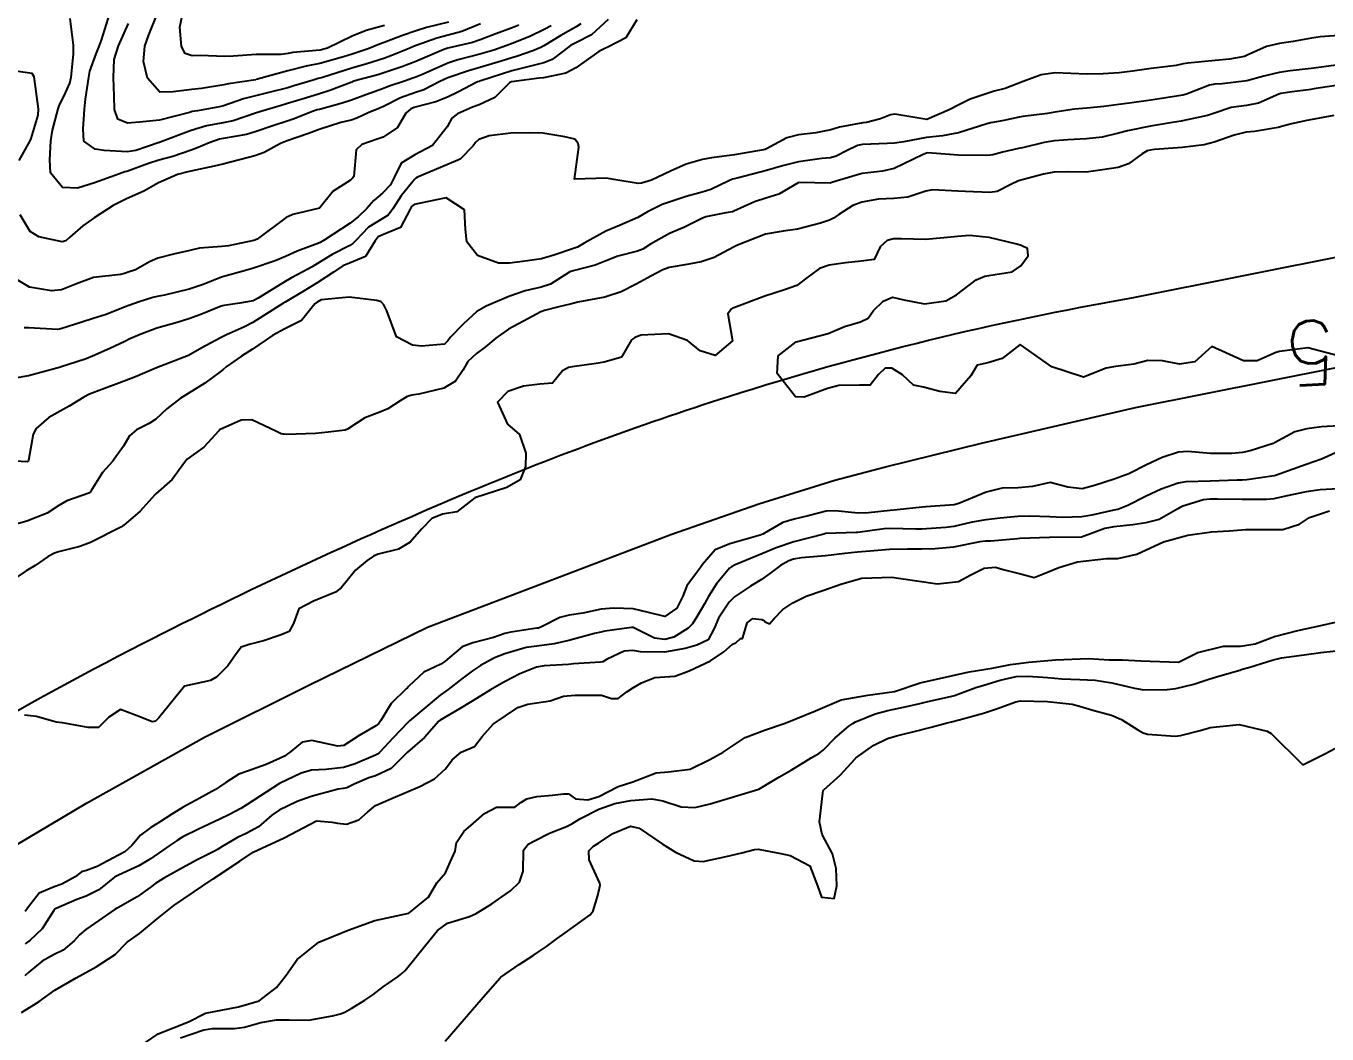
# Model space of a CAD drawing. Header units: metres. Extents: x 307586 to 320046, y 7427249 to 7434250.
# Drawn here: x 313630.8 to 313712.2, y 7432909 to 7432972.1 of the extents above; entities that cross this region are included whole.
import ezdxf
from ezdxf.enums import TextEntityAlignment as Align

# ---------------------------------------------------------------- set-up
doc = ezdxf.new("R2010")
doc.units = ezdxf.units.M
doc.header["$MEASUREMENT"] = 0
for name, color, linetype in [('Cotas', 45, 'Continuous'), ('Curvas de Nivel 1m', 11, 'Continuous'), ('Curvas de Nivel 5m', 15, 'Continuous'), ('Hidrografia', 140, 'Continuous'), ('Vias Primárias', 230, 'Continuous')]:
    doc.layers.add(name, color=color, linetype=linetype)
doc.styles.add('Style-STANDARD', font='STANDARD.shx')

msp = doc.modelspace()

# ---------------------------------------------------------------- linework, layer by layer
at = {"layer": 'Curvas de Nivel 1m', "flags": 128}
for points, elevation in [([(313667.263, 7432972.471), (313666.206, 7432971.518), (313665.241, 7432971.015), (313664.89, 7432970.842), (313664.439, 7432970.498), (313663.761, 7432969.972), (313663.225, 7432969.76), (313662.227, 7432969.516), (313661.22, 7432969.254), (313659.292, 7432968.637), (313659.213, 7432968.61), (313659.174, 7432968.599), (313659.081, 7432968.561), (313657.85, 7432967.927), (313657.198, 7432967.607), (313656.471, 7432967.314), (313655.189, 7432966.983), (313654.911, 7432966.889), (313654.589, 7432966.616), (313654.077, 7432965.718), (313653.168, 7432965.11), (313652.81, 7432964.99), (313651.841, 7432964.643), (313651.483, 7432964.323), (313651.335, 7432962.648), (313651.254, 7432962.536), (313651.14, 7432962.428), (313650.059, 7432961.736), (313649.204, 7432960.679), (313649.113, 7432960.642), (313647.522, 7432960.282), (313647.107, 7432960.079), (313645.292, 7432958.727), (313645.157, 7432958.664), (313645.092, 7432958.65), (313643.512, 7432958.32), (313643.086, 7432958.273), (313641.687, 7432958.161), (313641.082, 7432958.027), (313640.068, 7432957.796), (313639.074, 7432957.55), (313638.568, 7432957.307), (313637.689, 7432956.814), (313637.222, 7432956.657), (313637.061, 7432956.605), (313636.762, 7432956.527), (313635.058, 7432956.335), (313633.986, 7432955.929), (313633.05, 7432955.556), (313632.433, 7432955.492), (313631.051, 7432955.738), (313630.315, 7432956.161)], 731), ([(313665.551, 7432972.193), (313665.256, 7432972.012), (313664.288, 7432971.459), (313663.238, 7432970.818), (313663.034, 7432970.714), (313662.551, 7432970.517), (313661.58, 7432970.176), (313661.228, 7432970.071), (313660.557, 7432969.87), (313659.222, 7432969.462), (313658.525, 7432969.262), (313657.215, 7432968.813), (313656.733, 7432968.587), (313655.729, 7432968.078), (313655.202, 7432967.893), (313654.255, 7432967.561), (313653.189, 7432967.036), (313652.907, 7432966.913), (313652.234, 7432966.639), (313651.534, 7432966.292), (313651.178, 7432966.175), (313650.538, 7432966.021), (313649.172, 7432965.584), (313648.51, 7432965.346), (313647.165, 7432964.878), (313646.755, 7432964.706), (313645.727, 7432964.149), (313645.151, 7432963.936), (313644.187, 7432963.7), (313643.143, 7432963.43), (313642.605, 7432963.292), (313641.136, 7432962.988), (313640.956, 7432962.952), (313640.303, 7432962.782), (313639.127, 7432962.248), (313638.205, 7432961.726), (313637.117, 7432961.255), (313636.279, 7432960.833), (313635.105, 7432960.062), (313634.387, 7432959.57), (313633.571, 7432958.865), (313633.322, 7432958.635), (313633.088, 7432958.568), (313631.635, 7432958.885), (313631.096, 7432959.21), (313630.46, 7432960.253)], 732), ([(313663.682, 7432972.08), (313663.253, 7432971.837), (313662.35, 7432971.415), (313661.239, 7432970.965), (313660.925, 7432970.848), (313660.095, 7432970.547), (313659.23, 7432970.295), (313657.851, 7432969.949), (313657.225, 7432969.742), (313655.673, 7432969.059), (313655.215, 7432968.856), (313655.036, 7432968.791), (313654.507, 7432968.617), (313653.544, 7432968.29), (313653.206, 7432968.157), (313652.092, 7432967.749), (313651.195, 7432967.423), (313650.616, 7432967.234), (313649.185, 7432966.849), (313649.05, 7432966.816), (313648.689, 7432966.685), (313647.613, 7432966.261), (313647.177, 7432966.103), (313646.271, 7432965.81), (313645.17, 7432965.437), (313644.621, 7432965.283), (313643.166, 7432965.033), (313642.934, 7432964.984), (313642.299, 7432964.759), (313641.501, 7432964.423), (313641.156, 7432964.293), (313640.029, 7432963.908), (313639.146, 7432963.662), (313638.493, 7432963.456), (313637.135, 7432962.971), (313637.019, 7432962.937), (313636.689, 7432962.827), (313635.127, 7432962.251), (313634.057, 7432961.928), (313633.124, 7432961.959), (313632.369, 7432962.878), (313632.33, 7432963.693), (313632.391, 7432964.878), (313632.495, 7432965.551), (313632.854, 7432966.873), (313632.93, 7432967.129), (313633.195, 7432967.652), (313633.583, 7432968.491), (313633.656, 7432968.866), (313633.796, 7432970.296), (313633.803, 7432970.864), (313633.587, 7432972.529)], 733), ([(313661.676, 7432972.106), (313661.254, 7432971.938), (313660.221, 7432971.573), (313659.242, 7432971.189), (313658.771, 7432971.034), (313657.234, 7432970.677), (313657.158, 7432970.657), (313656.967, 7432970.584), (313655.225, 7432969.846), (313654.338, 7432969.502), (313653.218, 7432969.128), (313652.836, 7432969.014), (313651.496, 7432968.647), (313651.278, 7432968.583), (313651.211, 7432968.555), (313649.85, 7432968.023), (313649.2, 7432967.816), (313648.325, 7432967.559), (313647.191, 7432967.216), (313646.795, 7432967.099), (313645.53, 7432966.725), (313645.182, 7432966.608), (313643.788, 7432966.133), (313643.175, 7432966), (313642.12, 7432965.814), (313641.171, 7432965.534), (313639.227, 7432964.799), (313639.179, 7432964.783), (313639.163, 7432964.776), (313637.701, 7432964.268), (313637.153, 7432964.187), (313635.718, 7432964.278), (313635.156, 7432964.367), (313634.457, 7432964.857), (313634.402, 7432965.626), (313634.485, 7432966.857), (313634.561, 7432967.488), (313634.762, 7432968.855), (313634.835, 7432969.236), (313635.228, 7432970.321), (313635.431, 7432970.847), (313635.566, 7432971.175), (313636.081, 7432972.838)], 734), ([(313657.259, 7432972.293), (313655.892, 7432971.962), (313655.25, 7432971.769), (313654.394, 7432971.47), (313653.239, 7432971.03), (313652.949, 7432970.92), (313652.232, 7432970.64), (313651.495, 7432970.383), (313651.229, 7432970.3), (313650.704, 7432970.134), (313649.223, 7432969.724), (313648.365, 7432969.545), (313647.219, 7432969.261), (313645.317, 7432968.728), (313645.236, 7432968.706), (313645.213, 7432968.703), (313643.51, 7432968.446), (313643.207, 7432968.386), (313641.822, 7432968.145), (313641.203, 7432968.095), (313640.035, 7432967.953), (313639.2, 7432967.928), (313638.435, 7432968.808), (313638.193, 7432969.84), (313638.276, 7432970.81), (313638.527, 7432971.52), (313639.029, 7432972.802)], 736), ([(313653.255, 7432972.084), (313652.109, 7432971.776), (313651.241, 7432971.433), (313649.705, 7432970.673), (313649.232, 7432970.55), (313647.527, 7432970.4), (313647.229, 7432970.352), (313646.797, 7432970.275), (313645.228, 7432970.272), (313643.788, 7432970.184), (313643.227, 7432970.158), (313641.78, 7432970.212), (313641.227, 7432970.205), (313640.794, 7432970.342), (313640.563, 7432970.78), (313640.45, 7432971.987), (313640.624, 7432972.779)], 737), ([(313713.257, 7432971.496), (313711.805, 7432971.381), (313711.253, 7432971.309), (313710.107, 7432971.095), (313709.248, 7432970.973), (313708.431, 7432970.782), (313707.237, 7432970.232), (313707.058, 7432970.16), (313706.119, 7432969.997), (313705.232, 7432969.906), (313703.513, 7432969.744), (313703.23, 7432969.688), (313702.791, 7432969.599), (313701.226, 7432969.398), (313700.065, 7432969.231), (313699.223, 7432969.136), (313698.231, 7432969.081), (313697.222, 7432969.045), (313696.201, 7432969.093), (313695.223, 7432969.138), (313694.345, 7432969.015), (313693.217, 7432968.592), (313692.088, 7432968.161), (313691.4, 7432967.978), (313691.209, 7432967.934), (313689.897, 7432967.495), (313689.197, 7432967.134), (313688.585, 7432966.813), (313687.183, 7432966.22), (313685.187, 7432966.547), (313684.928, 7432966.511), (313684.301, 7432966.259), (313683.411, 7432966.037), (313683.18, 7432966.002), (313681.733, 7432965.729), (313681.176, 7432965.576), (313680.253, 7432965.383), (313679.172, 7432965.26), (313678.429, 7432965.069), (313677.163, 7432964.375), (313677.07, 7432964.341), (313675.159, 7432964.008), (313673.724, 7432963.818), (313673.156, 7432963.715), (313672.126, 7432963.427), (313671.149, 7432962.976), (313669.969, 7432962.428), (313669.343, 7432962.234), (313669.14, 7432962.215), (313667.609, 7432962.455), (313667.144, 7432962.539), (313665.143, 7432962.49), (313665.412, 7432964.486), (313665.388, 7432964.71), (313665.168, 7432964.977), (313664.542, 7432965.123), (313663.171, 7432965.356), (313662.307, 7432965.383), (313661.171, 7432965.361), (313659.813, 7432965.194), (313659.167, 7432964.961), (313658.949, 7432964.778), (313658.81, 7432964.564), (313657.989, 7432963.738), (313657.151, 7432963.389), (313655.334, 7432962.607), (313655.215, 7432962.536), (313655.141, 7432962.467), (313654.299, 7432961.444), (313653.777, 7432960.623), (313653.497, 7432960.238), (313653.107, 7432960.002), (313652.263, 7432959.477), (313651.465, 7432958.646), (313651.287, 7432958.451), (313651.088, 7432958.336), (313649.98, 7432957.766), (313649.071, 7432957.204), (313648.74, 7432957.011), (313648.148, 7432956.689), (313647.446, 7432956.309), (313647.057, 7432956.082), (313645.359, 7432955.038), (313645.044, 7432954.878), (313644.929, 7432954.846), (313644.214, 7432954.738), (313643.204, 7432954.585), (313643.04, 7432954.542), (313641.769, 7432954.026), (313641.028, 7432953.747), (313640.29, 7432953.515), (313639.018, 7432953.157), (313638.751, 7432953.069), (313638.074, 7432952.809), (313637.335, 7432952.491), (313637.008, 7432952.34), (313636.07, 7432951.901), (313634.998, 7432951.405), (313634.603, 7432951.247), (313633.424, 7432950.866), (313633.101, 7432950.759), (313632.992, 7432950.73), (313631.532, 7432950.34), (313630.986, 7432950.194), (313630.129, 7432950.048)], 729), ([(313712.958, 7432969.642), (313711.227, 7432969.395), (313709.928, 7432969.251), (313709.225, 7432969.156), (313708.274, 7432968.918), (313707.219, 7432968.635), (313705.663, 7432968.449), (313705.217, 7432968.426), (313704.872, 7432968.358), (313704.016, 7432968.022), (313703.446, 7432967.791), (313703.208, 7432967.729), (313701.747, 7432967.509), (313701.203, 7432967.425), (313700.014, 7432967.259), (313699.199, 7432967.148), (313698.262, 7432967.024), (313697.195, 7432966.919), (313696.439, 7432966.867), (313695.191, 7432966.67), (313694.739, 7432966.585), (313693.187, 7432966.395), (313692.975, 7432966.363), (313692.008, 7432966.162), (313691.328, 7432966.022), (313691.181, 7432965.999), (313690.949, 7432965.942), (313689.175, 7432965.379), (313688.181, 7432965.201), (313687.172, 7432965.088), (313685.748, 7432964.821), (313685.168, 7432964.739), (313684.709, 7432964.713), (313683.167, 7432964.661), (313682.843, 7432964.596), (313682.205, 7432964.28), (313681.527, 7432963.919), (313681.158, 7432963.814), (313680.627, 7432963.768), (313679.155, 7432963.571), (313678.161, 7432963.322), (313677.15, 7432963.016), (313675.316, 7432962.539), (313675.144, 7432962.505), (313675.035, 7432962.48), (313674.803, 7432962.373), (313673.677, 7432961.843), (313673.132, 7432961.675), (313672.134, 7432961.393), (313671.123, 7432961.073), (313670.643, 7432960.894), (313669.725, 7432960.431), (313669.109, 7432960.083), (313667.972, 7432959.583), (313667.101, 7432959.232), (313665.757, 7432958.48), (313665.34, 7432958.235), (313665.088, 7432958.141), (313663.856, 7432957.727), (313663.078, 7432957.498), (313662.214, 7432957.38), (313661.073, 7432957.227), (313660.391, 7432957.223), (313659.08, 7432957.703), (313658.41, 7432958.567), (313658.325, 7432959.343), (313658.259, 7432960.569), (313657.124, 7432961.306), (313656.519, 7432961.192), (313655.117, 7432960.895), (313654.952, 7432960.775), (313654.868, 7432960.612), (313654.253, 7432959.467), (313653.096, 7432958.987), (313652.857, 7432958.871), (313652.682, 7432958.634), (313652.064, 7432957.654), (313651.072, 7432957.231), (313650.661, 7432957.064), (313650.075, 7432956.665), (313649.056, 7432955.993), (313648.229, 7432955.51), (313647.044, 7432954.791), (313646.91, 7432954.702), (313645.025, 7432953.511), (313644.499, 7432953.257), (313643.367, 7432952.746), (313643.134, 7432952.626), (313643.011, 7432952.563), (313641.829, 7432951.938), (313641, 7432951.465), (313639.272, 7432950.796), (313638.992, 7432950.691), (313637.679, 7432950.12), (313636.983, 7432949.853), (313635.401, 7432949.268), (313634.975, 7432949.104), (313634.796, 7432949.03), (313634.456, 7432948.855), (313633.539, 7432948.29), (313632.96, 7432947.979), (313632.257, 7432947.573), (313631.459, 7432946.885), (313631.28, 7432946.546), (313630.988, 7432944.889), (313630.969, 7432944.843), (313630.922, 7432944.805), (313628.923, 7432944.92)], 728), ([(313630.403, 7432963.642), (313631.097, 7432964.891), (313631.164, 7432965.036), (313631.588, 7432966.477), (313631.625, 7432966.886), (313631.367, 7432968.732), (313631.34, 7432968.889), (313631.215, 7432969.082), (313629.625, 7432969.322)], 732), ([(313713.218, 7432968.41), (313711.4, 7432968.123), (313711.214, 7432968.095), (313711.078, 7432968.078), (313710.04, 7432967.952), (313709.329, 7432967.841), (313709.211, 7432967.799), (313707.946, 7432967.229), (313707.199, 7432967.083), (313706.237, 7432966.955), (313705.192, 7432966.614), (313704.743, 7432966.461), (313703.184, 7432966.126), (313703.101, 7432966.115), (313702.676, 7432966.038), (313701.18, 7432965.798), (313699.742, 7432965.509), (313699.176, 7432965.353), (313698.15, 7432965.114), (313697.172, 7432965.01), (313696.002, 7432964.948), (313695.17, 7432964.879), (313694.526, 7432964.779), (313693.166, 7432964.45), (313692.927, 7432964.391), (313691.92, 7432964.162), (313691.316, 7432964.013), (313691.161, 7432963.979), (313690.951, 7432963.963), (313689.161, 7432963.99), (313687.259, 7432964.122), (313687.162, 7432964.111), (313686.964, 7432964.026), (313685.152, 7432963.152), (313684.419, 7432962.989), (313683.149, 7432962.844), (313682.701, 7432962.721), (313681.313, 7432962.288), (313681.187, 7432962.245), (313681.142, 7432962.236), (313679.195, 7432962.266), (313679.142, 7432962.245), (313677.923, 7432961.54), (313677.127, 7432961.301), (313676.402, 7432961.072), (313675.114, 7432960.475), (313675.038, 7432960.447), (313674.609, 7432960.375), (313673.373, 7432960.124), (313673.109, 7432960.015), (313672.029, 7432959.476), (313671.1, 7432959.088), (313669.909, 7432958.428), (313669.414, 7432958.109), (313669.086, 7432957.976), (313667.857, 7432957.676), (313667.076, 7432957.362), (313666.445, 7432957.097), (313665.067, 7432956.757), (313664.866, 7432956.692), (313664.563, 7432956.495), (313663.649, 7432955.912), (313663.055, 7432955.724), (313662.072, 7432955.5), (313661.049, 7432955.145), (313659.629, 7432954.551), (313659.039, 7432954.201), (313658.176, 7432953.424), (313657.371, 7432952.577), (313657.22, 7432952.378), (313657.017, 7432952.17), (313655.582, 7432952.034), (313655.015, 7432952.102), (313654.016, 7432952.62), (313653.409, 7432954.257), (313653.223, 7432954.628), (313653.045, 7432954.808), (313652.789, 7432954.889), (313651.048, 7432955.113), (313649.298, 7432954.929), (313649.044, 7432954.79), (313648.977, 7432954.748), (313648.902, 7432954.681), (313648.072, 7432953.65), (313647.027, 7432953.119), (313646.254, 7432952.711), (313645.004, 7432951.85), (313644.317, 7432951.42), (313643.365, 7432950.746), (313643.165, 7432950.575), (313642.99, 7432950.438), (313642.016, 7432949.727), (313640.976, 7432949.072), (313640.485, 7432948.777), (313639.64, 7432948.112), (313638.953, 7432947.482), (313638.543, 7432947.21), (313637.737, 7432946.812), (313637.313, 7432946.442), (313636.933, 7432945.78), (313636.236, 7432944.83), (313635.611, 7432944.141), (313634.895, 7432942.97), (313634.847, 7432942.898), (313634.765, 7432942.851), (313633.392, 7432942.361), (313632.885, 7432942.065), (313632.162, 7432941.595), (313630.875, 7432941.093), (313630.208, 7432940.9)], 727), ([(313712.65, 7432966.459), (313711.187, 7432966.196), (313710.969, 7432966.159), (313710.011, 7432965.952), (313709.37, 7432965.77), (313709.181, 7432965.724), (313707.685, 7432965.468), (313707.177, 7432965.413), (313706.428, 7432965.244), (313705.171, 7432964.796), (313704.549, 7432964.636), (313703.167, 7432964.454), (313701.44, 7432964.33), (313701.165, 7432964.301), (313700.976, 7432964.25), (313700.662, 7432964.065), (313699.798, 7432963.432), (313699.154, 7432963.218), (313698.184, 7432963.058), (313697.151, 7432962.929), (313695.975, 7432962.941), (313695.151, 7432962.917), (313694.499, 7432962.787), (313693.146, 7432962.449), (313692.916, 7432962.382), (313692.449, 7432962.157), (313691.586, 7432961.716), (313691.135, 7432961.658), (313689.61, 7432961.718), (313689.136, 7432961.739), (313687.536, 7432961.817), (313687.136, 7432961.741), (313686.011, 7432961.355), (313685.128, 7432961.273), (313684.158, 7432961.229), (313683.125, 7432961.043), (313682.562, 7432960.835), (313681.691, 7432960.284), (313681.358, 7432960.04), (313681.109, 7432959.921), (313680.547, 7432959.738), (313679.103, 7432959.347), (313678.199, 7432959.232), (313677.1, 7432959.053), (313675.339, 7432958.366), (313675.184, 7432958.276), (313675.091, 7432958.222), (313673.877, 7432957.586), (313673.077, 7432957.306), (313672.304, 7432957.168), (313671.071, 7432956.968), (313670.668, 7432956.817), (313669.921, 7432956.427), (313669.058, 7432955.94), (313668.073, 7432955.429), (313667.049, 7432955.094), (313665.355, 7432954.794), (313665.045, 7432954.704), (313664.88, 7432954.656), (313664.166, 7432954.499), (313663.268, 7432954.28), (313663.04, 7432954.188), (313661.949, 7432953.606), (313661.029, 7432953.108), (313660.227, 7432952.542), (313659.575, 7432951.991), (313659.008, 7432951.591), (313658.479, 7432951.087), (313658.185, 7432950.568), (313657.712, 7432949.847), (313656.981, 7432949.411), (313655.407, 7432949.034), (313654.977, 7432948.974), (313654.687, 7432948.902), (313654.232, 7432948.617), (313653.467, 7432948.123), (313652.962, 7432947.917), (313652.037, 7432947.559), (313650.946, 7432946.856), (313650.807, 7432946.79), (313649.727, 7432946.668), (313648.942, 7432946.587), (313647.122, 7432946.518), (313646.941, 7432946.536), (313646.806, 7432946.567), (313646.513, 7432946.706), (313644.954, 7432947.437), (313644.284, 7432947.406), (313642.944, 7432946.798), (313642.916, 7432946.778), (313642.897, 7432946.75), (313641.962, 7432945.731), (313640.925, 7432944.982), (313640.742, 7432944.773), (313639.985, 7432943.706), (313638.954, 7432942.799), (313638.892, 7432942.744), (313637.969, 7432941.722), (313636.931, 7432940.819), (313636.899, 7432940.794), (313636.872, 7432940.777), (313636.798, 7432940.747), (313634.862, 7432939.771), (313634.202, 7432939.514), (313632.856, 7432939.18), (313632.625, 7432939.103), (313632.227, 7432938.876), (313631.401, 7432938.328), (313630.839, 7432937.989), (313630.19, 7432937.542)], 726), ([(313712.96, 7432947.05), (313711.875, 7432947.005), (313710.957, 7432946.874), (313710.21, 7432946.686), (313708.944, 7432946.002), (313708.92, 7432945.984), (313708.856, 7432945.961), (313707.413, 7432945.5), (313706.937, 7432945.391), (313706.266, 7432945.32), (313704.936, 7432945.32), (313703.515, 7432945.447), (313702.937, 7432945.418), (313701.904, 7432945.069), (313700.929, 7432944.61), (313699.836, 7432944.066), (313698.919, 7432943.714), (313697.685, 7432943.322), (313696.913, 7432943.117), (313696.015, 7432943.215), (313694.917, 7432943.523), (313693.792, 7432943.263), (313692.913, 7432943.177), (313691.905, 7432943.168), (313690.91, 7432942.908), (313689.202, 7432942.196), (313688.967, 7432942.134), (313688.902, 7432942.126), (313687.126, 7432941.991), (313686.899, 7432941.969), (313685.329, 7432941.811), (313684.896, 7432941.773), (313683.54, 7432941.617), (313682.893, 7432941.595), (313681.446, 7432941.733), (313680.894, 7432941.718), (313679.767, 7432941.43), (313678.886, 7432941.22), (313678.19, 7432941.021), (313677.027, 7432940.338), (313676.923, 7432940.289), (313676.872, 7432940.268), (313676.754, 7432940.224), (313674.866, 7432939.677), (313673.941, 7432939.301), (313673.149, 7432938.387), (313673.039, 7432938.199), (313672.846, 7432937.94), (313672.186, 7432937.043), (313671.931, 7432936.399), (313671.556, 7432935.662), (313670.81, 7432935.13), (313669.771, 7432935.384), (313668.815, 7432935.604), (313667.615, 7432935.652), (313666.814, 7432935.583), (313665.678, 7432935.344), (313664.81, 7432935.212), (313664.223, 7432935.081), (313663.131, 7432934.507), (313662.897, 7432934.414), (313662.802, 7432934.394), (313661.164, 7432934.162), (313660.798, 7432934.066), (313660.072, 7432933.818), (313658.792, 7432933.481), (313658.111, 7432933.245), (313657.323, 7432932.575), (313657.045, 7432932.311), (313656.777, 7432932.159), (313655.719, 7432931.645), (313654.755, 7432930.746), (313654.695, 7432930.67), (313654.627, 7432930.611), (313653.678, 7432929.686), (313653.038, 7432928.627), (313652.909, 7432928.449), (313652.728, 7432928.305), (313651.668, 7432927.692), (313650.709, 7432927.066), (313650.344, 7432927.02), (313648.713, 7432927.37), (313648.118, 7432927.28), (313647.395, 7432926.693), (313646.999, 7432926.398), (313646.698, 7432926.245), (313645.862, 7432925.88), (313644.69, 7432925.47), (313644.156, 7432925.267), (313643.333, 7432924.744), (313642.948, 7432924.48), (313642.679, 7432924.322), (313641.673, 7432923.76), (313640.667, 7432923.215), (313639.947, 7432922.781), (313639.185, 7432922.262), (313638.65, 7432921.93), (313637.991, 7432921.458), (313637.463, 7432920.812), (313637.02, 7432920.425), (313636.627, 7432920.199), (313635.277, 7432919.497), (313634.617, 7432919.259), (313634.313, 7432919.156), (313633.918, 7432918.857), (313633.084, 7432918.387), (313632.603, 7432918.23), (313631.653, 7432917.823), (313630.921, 7432916.887), (313630.786, 7432916.682)], 724), ([(313712.938, 7432945.45), (313711.887, 7432944.967), (313710.93, 7432944.644), (313709.013, 7432943.959), (313708.923, 7432943.936), (313707.217, 7432943.68), (313706.92, 7432943.666), (313706.599, 7432943.664), (313704.919, 7432943.605), (313703.397, 7432943.547), (313702.917, 7432943.465), (313701.861, 7432943.093), (313700.909, 7432942.649), (313699.774, 7432942.067), (313699.146, 7432941.83), (313698.898, 7432941.775), (313697.508, 7432941.479), (313696.892, 7432941.366), (313695.682, 7432941.327), (313694.891, 7432941.357), (313693.623, 7432941.411), (313692.892, 7432941.389), (313691.77, 7432941.281), (313690.888, 7432941.186), (313690.033, 7432941.036), (313688.881, 7432940.765), (313688.389, 7432940.696), (313686.879, 7432940.603), (313686.508, 7432940.596), (313684.879, 7432940.641), (313684.514, 7432940.618), (313682.875, 7432940.39), (313682.764, 7432940.381), (313680.873, 7432940.327), (313680.842, 7432940.322), (313680.738, 7432940.292), (313678.868, 7432939.803), (313677.765, 7432939.43), (313676.86, 7432939.061), (313675.203, 7432938.365), (313674.971, 7432938.248), (313674.85, 7432938.148), (313674.031, 7432937.182), (313673.54, 7432936.383), (313673.284, 7432935.92), (313672.81, 7432935.108), (313672.528, 7432934.67), (313672.269, 7432934.395), (313671.368, 7432933.834), (313670.796, 7432933.701), (313670.154, 7432933.777), (313668.827, 7432934.44), (313668.812, 7432934.449), (313668.707, 7432934.441), (313667.05, 7432934.208), (313666.8, 7432934.158), (313666.397, 7432934.064), (313664.794, 7432933.631), (313663.874, 7432933.417), (313662.791, 7432933.288), (313662.122, 7432933.185), (313660.786, 7432932.801), (313660.142, 7432932.54), (313659.264, 7432932.064), (313658.771, 7432931.743), (313658.093, 7432931.237), (313657.246, 7432930.575), (313656.958, 7432930.37), (313656.749, 7432930.216), (313654.832, 7432928.609), (313654.781, 7432928.56), (313654.731, 7432928.512), (313653.798, 7432927.538), (313652.94, 7432926.628), (313652.816, 7432926.515), (313652.701, 7432926.454), (313651.425, 7432925.913), (313650.693, 7432925.681), (313649.588, 7432925.563), (313648.691, 7432925.534), (313648.047, 7432925.329), (313646.683, 7432924.7), (313644.669, 7432923.374), (313644.274, 7432923.127), (313643.559, 7432922.741), (313642.957, 7432922.449), (313642.656, 7432922.307), (313641.589, 7432921.821), (313640.642, 7432921.358), (313640.28, 7432921.133), (313639.783, 7432920.783), (313638.625, 7432919.985), (313637.882, 7432919.546), (313636.614, 7432918.966), (313636.378, 7432918.824), (313635.39, 7432918.049), (313634.595, 7432917.653), (313634.021, 7432917.426), (313632.713, 7432916.869), (313632.631, 7432916.821), (313632.582, 7432916.746), (313631.842, 7432915.606), (313631.098, 7432914.885), (313630.79, 7432914.659)], 723), ([(313712.915, 7432943.123), (313711.789, 7432943.046), (313710.913, 7432942.933), (313709.62, 7432942.659), (313708.908, 7432942.494), (313708.431, 7432942.442), (313706.908, 7432942.456), (313705.386, 7432942.481), (313704.908, 7432942.473), (313704.495, 7432942.426), (313703.206, 7432942.027), (313702.999, 7432941.931), (313702.9, 7432941.86), (313701.735, 7432941.197), (313700.887, 7432940.992), (313700.076, 7432940.872), (313698.883, 7432940.747), (313698.328, 7432940.639), (313696.873, 7432940.1), (313694.872, 7432940.076), (313693.014, 7432940.006), (313692.871, 7432939.991), (313691.201, 7432939.835), (313690.87, 7432939.844), (313690.505, 7432939.811), (313688.866, 7432939.466), (313687.719, 7432939.357), (313686.864, 7432939.347), (313685.979, 7432939.348), (313684.864, 7432939.33), (313683.878, 7432939.244), (313682.862, 7432939.162), (313682.057, 7432939.082), (313680.859, 7432938.926), (313679.354, 7432938.809), (313678.857, 7432938.72), (313678.562, 7432938.617), (313678.035, 7432938.328), (313677.359, 7432937.821), (313676.84, 7432937.454), (313676.158, 7432937.025), (313675.151, 7432936.365), (313674.82, 7432936.037), (313674.164, 7432935.021), (313673.894, 7432934.379), (313673.506, 7432933.672), (313672.792, 7432933.331), (313672.063, 7432933.125), (313670.788, 7432932.902), (313669.287, 7432932.932), (313668.789, 7432933.004), (313668.265, 7432932.968), (313667.2, 7432932.456), (313666.931, 7432932.308), (313666.78, 7432932.274), (313665.094, 7432932.169), (313664.778, 7432932.142), (313663.241, 7432932.04), (313662.775, 7432931.957), (313661.737, 7432931.552), (313660.761, 7432931.045), (313660.437, 7432930.856), (313659.895, 7432930.543), (313658.746, 7432929.845), (313657.955, 7432929.354), (313656.734, 7432928.645), (313656.657, 7432928.581), (313655.754, 7432927.558), (313654.703, 7432926.646), (313654.686, 7432926.628), (313654.669, 7432926.61), (313653.687, 7432925.626), (313652.688, 7432925.164), (313652.286, 7432925.035), (313651.367, 7432924.643), (313650.91, 7432924.418), (313650.68, 7432924.377), (313650.356, 7432924.331), (313648.675, 7432923.881), (313647.798, 7432923.562), (313646.666, 7432923.028), (313646.22, 7432922.707), (313645.385, 7432921.986), (313644.646, 7432921.589), (313644.056, 7432921.322), (313643.102, 7432920.745), (313642.822, 7432920.557), (313642.63, 7432920.451), (313641.495, 7432919.89), (313640.619, 7432919.416), (313639.493, 7432918.787), (313638.956, 7432918.447), (313638.604, 7432918.18), (313637.795, 7432917.608), (313636.584, 7432916.914), (313636.521, 7432916.884), (313636.412, 7432916.823), (313634.57, 7432915.567), (313634.186, 7432915.234), (313633.841, 7432914.857), (313633.149, 7432914.272), (313632.554, 7432913.974), (313631.851, 7432913.576), (313631.009, 7432912.885), (313630.769, 7432912.659)], 722), ([(313640.493, 7432908.79), (313641.966, 7432909.288), (313642.499, 7432909.375), (313643.871, 7432909.365), (313644.5, 7432909.453), (313645.53, 7432909.741), (313646.505, 7432909.905), (313647.297, 7432909.9), (313648.505, 7432909.892), (313650.007, 7432910.157), (313650.509, 7432910.285), (313650.77, 7432910.387), (313651.214, 7432910.643), (313652.026, 7432911.13), (313652.526, 7432911.478), (313653.184, 7432911.972), (313654.11, 7432912.614), (313654.356, 7432912.801), (313654.547, 7432913.005), (313655.837, 7432914.591), (313656.572, 7432915.491), (313657.203, 7432915.948), (313658.581, 7432916.379), (313659.003, 7432916.554), (313659.97, 7432917.162), (313660.599, 7432917.601), (313661.142, 7432917.987), (313661.717, 7432918.519), (313661.928, 7432919.209), (313661.963, 7432920.517), (313662.257, 7432920.895), (313662.642, 7432921.103), (313663.574, 7432921.576), (313664.656, 7432922.001), (313664.981, 7432922.162), (313665.479, 7432922.478), (313666.669, 7432923.095), (313667.681, 7432923.441), (313668.675, 7432923.637), (313669.985, 7432923.73), (313670.675, 7432923.605), (313671.831, 7432923.239), (313672.671, 7432923.195), (313673.636, 7432923.417), (313674.677, 7432923.733), (313676.683, 7432924.34), (313677.934, 7432925.084), (313678.695, 7432925.524), (313679.962, 7432926.301), (313680.442, 7432926.559), (313680.71, 7432926.781), (313681.457, 7432927.547), (313682.315, 7432928.274), (313682.562, 7432928.444), (313682.736, 7432928.539), (313683.958, 7432929.04), (313684.743, 7432929.246), (313686.033, 7432929.518), (313686.748, 7432929.691), (313687.172, 7432929.792), (313688.752, 7432930.144), (313688.928, 7432930.197), (313690.249, 7432930.689), (313690.763, 7432930.836), (313691.786, 7432931.142), (313692.771, 7432931.374), (313693.505, 7432931.409), (313694.771, 7432931.31), (313695.644, 7432931.243), (313696.769, 7432931.198), (313697.716, 7432931.143), (313698.767, 7432930.986), (313700.179, 7432930.642), (313700.76, 7432930.553), (313702.227, 7432930.569), (313702.762, 7432930.622), (313703.89, 7432930.895), (313704.771, 7432931.192), (313705.385, 7432931.389), (313706.78, 7432931.785), (313706.929, 7432931.83), (313707.409, 7432931.974), (313708.457, 7432932.292), (313708.787, 7432932.396), (313709.38, 7432932.542), (313710.791, 7432932.726), (313711.839, 7432932.873), (313712.794, 7432932.982)], 722), ([(313657.059, 7432908.574), (313657.722, 7432909.347), (313658.51, 7432910.26), (313658.771, 7432910.556), (313659.58, 7432911.491), (313660.489, 7432912.531), (313660.543, 7432912.577), (313661.693, 7432913.377), (313662.557, 7432913.934), (313662.905, 7432914.161), (313663.392, 7432914.502), (313664.069, 7432914.994), (313664.572, 7432915.357), (313666.124, 7432916.467), (313666.319, 7432916.732), (313666.601, 7432917.694), (313666.744, 7432918.325), (313666.725, 7432918.459), (313666.616, 7432918.726), (313666.066, 7432919.908), (313666.04, 7432920.469), (313666.339, 7432920.763), (313666.64, 7432920.957), (313667.546, 7432921.555), (313668.657, 7432922.016), (313669.196, 7432921.891), (313670.64, 7432920.91), (313671.463, 7432920.402), (313672.628, 7432919.856), (313673.194, 7432919.818), (313674.63, 7432920.118), (313675.617, 7432920.355), (313676.407, 7432920.572), (313676.637, 7432920.589), (313677.952, 7432920.327), (313678.632, 7432920.187), (313679.871, 7432919.547), (313680.356, 7432918.294), (313680.602, 7432917.574), (313681.384, 7432917.499), (313681.57, 7432918.28), (313681.522, 7432919.383), (313681.279, 7432920.284), (313680.651, 7432921.491), (313680.471, 7432922.293), (313680.681, 7432924.085), (313680.715, 7432924.257), (313680.742, 7432924.289), (313681.769, 7432925.202), (313682.703, 7432926.233), (313682.72, 7432926.253), (313682.738, 7432926.27), (313683.88, 7432927.094), (313684.722, 7432927.494), (313685.302, 7432927.663), (313686.73, 7432928.02), (313686.888, 7432928.061), (313687.459, 7432928.213), (313688.464, 7432928.474), (313688.736, 7432928.543), (313689.21, 7432928.665), (313690.742, 7432929.084), (313691.551, 7432929.356), (313692.749, 7432929.798), (313693.044, 7432929.853), (313694.75, 7432929.818), (313696.284, 7432929.642), (313696.747, 7432929.527), (313697.57, 7432929.266), (313698.742, 7432928.959), (313699.37, 7432928.701), (313700.394, 7432928.055), (313700.73, 7432927.865), (313700.994, 7432927.783), (313702.727, 7432927.653), (313703.062, 7432927.692), (313704.286, 7432928.014), (313704.639, 7432928.105), (313704.734, 7432928.135), (313704.909, 7432928.182), (313706.737, 7432928.387), (313708.481, 7432927.963), (313708.731, 7432927.808), (313710.624, 7432925.931), (313710.665, 7432925.893), (313710.702, 7432925.871), (313710.749, 7432925.883), (313710.848, 7432925.929), (313712.091, 7432926.537), (313712.717, 7432926.879)], 723)]:
    msp.add_lwpolyline(points, dxfattribs=dict(at, elevation=elevation))
at = {"layer": 'Curvas de Nivel 5m', "flags": 128}
for points, elevation in [([(313669.044, 7432972.442), (313668.369, 7432971.326), (313667.237, 7432970.748), (313667.036, 7432970.663), (313666.673, 7432970.468), (313665.222, 7432969.44), (313664.601, 7432969.114), (313663.216, 7432968.83), (313662.933, 7432968.796), (313661.213, 7432968.57), (313661.113, 7432968.532), (313660.163, 7432967.581), (313659.192, 7432967.14), (313658.764, 7432966.989), (313657.821, 7432966.574), (313657.468, 7432966.289), (313657.175, 7432965.755), (313656.259, 7432964.594), (313655.157, 7432964.01), (313654.295, 7432963.475), (313653.885, 7432962.623), (313653.633, 7432962.128), (313653.127, 7432961.599), (313652.604, 7432961.151), (313652.154, 7432960.64), (313651.624, 7432960.128), (313651.104, 7432959.727), (313649.488, 7432958.674), (313649.243, 7432958.525), (313649.09, 7432958.458), (313647.8, 7432957.975), (313647.077, 7432957.644), (313646.416, 7432957.366), (313645.066, 7432956.915), (313644.925, 7432956.872), (313644.412, 7432956.737), (313643.362, 7432956.445), (313643.059, 7432956.345), (313641.926, 7432955.89), (313641.051, 7432955.601), (313639.492, 7432955.238), (313639.046, 7432955.155), (313638.759, 7432955.089), (313637.917, 7432954.811), (313637.267, 7432954.59), (313637.038, 7432954.503), (313635.84, 7432954.028), (313635.027, 7432953.762), (313634.33, 7432953.55), (313633.017, 7432953.115), (313632.808, 7432953.081), (313631.017, 7432953.188), (313630.716, 7432953.196)], 730), ([(313659.258, 7432972.205), (313658.098, 7432971.724), (313657.246, 7432971.484), (313656.539, 7432971.295), (313655.236, 7432970.833), (313655.077, 7432970.77), (313654.7, 7432970.615), (313653.663, 7432970.192), (313653.227, 7432970.037), (313652.16, 7432969.704), (313651.221, 7432969.423), (313649.383, 7432968.846), (313649.214, 7432968.802), (313649.118, 7432968.777), (313648.792, 7432968.684), (313647.593, 7432968.31), (313647.205, 7432968.2), (313646.024, 7432967.895), (313645.197, 7432967.699), (313644.433, 7432967.499), (313643.188, 7432967.069), (313642.939, 7432967), (313641.564, 7432966.766), (313641.238, 7432966.714), (313641.182, 7432966.701), (313641.065, 7432966.655), (313639.177, 7432966.174), (313637.938, 7432966.05), (313637.175, 7432965.986), (313636.583, 7432966.235), (313636.362, 7432966.832), (313636.35, 7432967.678), (313636.3, 7432968.834), (313636.359, 7432969.968), (313636.613, 7432970.829), (313637.247, 7432972.218)], 735), ([(313713.015, 7432951.407), (313711.023, 7432951.94), (313709.261, 7432951.715), (313709.018, 7432951.638), (313707.854, 7432951.127), (313707.01, 7432951.126), (313705.023, 7432952.01), (313703.963, 7432951.066), (313703.006, 7432950.912), (313701.932, 7432951.118), (313701.009, 7432951.137), (313700.144, 7432950.924), (313699.003, 7432950.768), (313698.417, 7432950.67), (313696.993, 7432950.1), (313695.002, 7432950.753), (313693.023, 7432952.15), (313691.909, 7432951.262), (313691.005, 7432951.006), (313690.335, 7432950.848), (313689.948, 7432950.186), (313688.982, 7432949.087), (313687.997, 7432949.195), (313686.985, 7432949.469), (313686.355, 7432949.598), (313685.662, 7432950.24), (313684.999, 7432950.669), (313684.583, 7432950.671), (313684.161, 7432950.258), (313683.64, 7432949.61), (313682.986, 7432949.609), (313681.689, 7432949.58), (313680.984, 7432949.392), (313679.513, 7432948.846), (313678.978, 7432948.877), (313677.832, 7432950.332), (313677.898, 7432951.443), (313679.023, 7432952.32), (313681.028, 7432952.833), (313682.043, 7432953.269), (313683.036, 7432953.558), (313683.523, 7432953.781), (313683.861, 7432954.262), (313684.454, 7432954.851), (313685.051, 7432955.101), (313685.751, 7432954.941), (313687.048, 7432954.681), (313688.39, 7432954.866), (313689.053, 7432955.254), (313690.276, 7432956.182), (313690.827, 7432956.413), (313691.067, 7432956.45), (313692.531, 7432956.695), (313693.077, 7432957.061), (313693.538, 7432957.694), (313693.499, 7432958.146), (313693.095, 7432958.34), (313692.831, 7432958.417), (313691.1, 7432958.836), (313689.863, 7432958.951), (313689.1, 7432958.906), (313688.474, 7432958.831), (313687.098, 7432958.717), (313685.615, 7432958.759), (313685.098, 7432958.76), (313684.704, 7432958.647), (313684.265, 7432958.258), (313683.888, 7432957.454), (313683.079, 7432957.345), (313682.098, 7432957.259), (313681.075, 7432957.115), (313680.472, 7432956.899), (313679.675, 7432956.311), (313679.058, 7432955.833), (313678.283, 7432955.555), (313677.051, 7432955.176), (313675.114, 7432954.439), (313675.043, 7432954.414), (313674.962, 7432954.371), (313674.733, 7432954.066), (313675.023, 7432952.37), (313673.943, 7432951.447), (313673.013, 7432951.739), (313672.218, 7432952.398), (313671.027, 7432952.817), (313669.31, 7432952.72), (313669.025, 7432952.619), (313668.901, 7432952.565), (313668.72, 7432952.443), (313668.094, 7432951.362), (313667.002, 7432951.042), (313666.51, 7432950.957), (313664.997, 7432950.741), (313664.777, 7432950.711), (313664.392, 7432950.496), (313663.762, 7432949.726), (313662.984, 7432949.664), (313661.967, 7432949.537), (313660.98, 7432949.197), (313660.322, 7432948.54), (313660.953, 7432947.172), (313661.715, 7432946.522), (313662.096, 7432945.353), (313662.09, 7432944.518), (313661.747, 7432943.689), (313660.91, 7432943.198), (313658.903, 7432942.56), (313657.79, 7432941.67), (313656.887, 7432941.531), (313656.213, 7432941.26), (313655.574, 7432940.599), (313654.865, 7432939.774), (313654.142, 7432939.335), (313652.857, 7432939.031), (313652.577, 7432938.912), (313652.182, 7432938.637), (313651.449, 7432938.038), (313650.832, 7432937.283), (313650.559, 7432936.922), (313650.194, 7432936.659), (313648.817, 7432936.099), (313647.893, 7432935.608), (313647.577, 7432934.692), (313647.288, 7432934.205), (313646.796, 7432933.993), (313645.69, 7432933.615), (313644.789, 7432933.375), (313644.304, 7432933.219), (313643.95, 7432932.738), (313643.458, 7432932.057), (313642.762, 7432931.354), (313642.377, 7432931.135), (313640.753, 7432930.77), (313639.137, 7432928.794), (313638.929, 7432928.598), (313638.729, 7432928.539), (313638.066, 7432928.807), (313636.738, 7432929.321), (313636.01, 7432928.831), (313635.379, 7432928.184), (313634.723, 7432928.184), (313633.112, 7432928.482), (313632.728, 7432928.531), (313631.485, 7432928.882), (313630.734, 7432928.973)], 725)]:
    msp.add_lwpolyline(points, dxfattribs=dict(at, elevation=elevation))
at = {"layer": 'Hidrografia'}
for points, elevation in [([(313630.543, 7432910.365), (313631.657, 7432911.061), (313632.631, 7432911.756), (313633.966, 7432912.534), (313635.218, 7432913.229), (313636.401, 7432913.994), (313637.166, 7432914.759), (313637.932, 7432915.316), (313639.045, 7432916.22), (313640.089, 7432917.055), (313642.533, 7432918.729), (313644.203, 7432919.842), (313645.038, 7432920.398), (313646.986, 7432921.302), (313649.004, 7432922.346), (313649.978, 7432922.276), (313650.326, 7432922.207), (313650.883, 7432922.137), (313651.648, 7432922.415), (313652.205, 7432922.902), (313652.692, 7432923.319), (313653.666, 7432923.737), (313654.641, 7432924.154), (313655.476, 7432924.502), (313656.38, 7432924.989), (313657.076, 7432925.615), (313657.493, 7432926.171), (313658.05, 7432926.658), (313658.885, 7432927.006), (313659.372, 7432927.631), (313660.068, 7432928.397), (313661.612, 7432929.448), (313662.238, 7432929.657), (313663.63, 7432929.866), (313664.465, 7432930.144), (313665.161, 7432930.213), (313665.856, 7432930.213), (313666.831, 7432930.213), (313667.457, 7432930.005), (313667.874, 7432930.005), (313668.431, 7432930.422), (313668.849, 7432930.7), (313669.336, 7432930.979), (313670.171, 7432931.326), (313671.423, 7432931.396), (313672.328, 7432931.744), (313673.65, 7432932.37), (313674.485, 7432932.926), (313675.041, 7432933.413), (313675.25, 7432933.482), (313675.528, 7432933.761), (313675.668, 7432933.761), (313675.807, 7432934.247), (313675.946, 7432934.734), (313676.309, 7432935.018), (313676.865, 7432934.949), (313677.004, 7432934.879), (313677.074, 7432934.809), (313677.352, 7432934.67), (313677.631, 7432935.018), (313678.187, 7432935.575), (313678.814, 7432935.992), (313679.649, 7432936.409), (313680.692, 7432936.757), (313681.875, 7432937.174), (313683.128, 7432937.522), (313685.006, 7432937.591), (313685.424, 7432937.522), (313687.859, 7432937.174), (313689.182, 7432937.313), (313689.947, 7432937.73), (313690.782, 7432938.148), (313691.478, 7432938.217), (313691.965, 7432938.078), (313693.137, 7432937.777), (313693.904, 7432937.567), (313694.741, 7432937.916), (313695.439, 7432938.195), (313696.624, 7432938.543), (313698.437, 7432938.753), (313699.135, 7432938.753), (313700.32, 7432939.031), (313701.994, 7432939.798), (313703.529, 7432940.216), (313704.993, 7432940.425), (313706.109, 7432940.495), (313707.155, 7432940.565), (313707.783, 7432940.565), (313708.55, 7432940.565), (313709.457, 7432940.565), (313710.503, 7432940.913), (313711.13, 7432941.332), (313712.386, 7432941.75)], 691.818), ([(313637.645, 7432908.042), (313639.092, 7432909.031), (313640.995, 7432909.792), (313642.06, 7432910.324), (313644.136, 7432910.725), (313645.43, 7432911.106), (313646.495, 7432911.942), (313647.104, 7432912.703), (313647.789, 7432913.692), (313649.159, 7432914.757), (313650.986, 7432915.518), (313652.66, 7432916.127), (313654.792, 7432916.583), (313656.01, 7432917.572), (313656.542, 7432918.485), (313657.075, 7432919.094), (313657.38, 7432919.779), (313657.684, 7432920.463), (313657.76, 7432920.996), (313658.217, 7432921.681), (313658.826, 7432922.213), (313659.511, 7432922.822), (313660.272, 7432923.202), (313661.414, 7432923.202), (313661.795, 7432923.506), (313662.175, 7432923.735), (313662.784, 7432923.887), (313663.774, 7432923.963), (313664.459, 7432924.039), (313664.763, 7432924.039), (313665.22, 7432923.735), (313665.981, 7432923.659), (313666.666, 7432923.887), (313667.884, 7432924.495), (313668.797, 7432924.8), (313670.26, 7432925.352), (313671.021, 7432925.428), (313672.391, 7432925.581), (313673.609, 7432926.189), (313674.446, 7432926.646), (313675.816, 7432927.559), (313677.034, 7432928.015), (313678.328, 7432928.472), (313680.231, 7432929.232), (313681.829, 7432929.917), (313683.504, 7432930.221), (313685.178, 7432930.45), (313686.777, 7432930.982), (313689.841, 7432931.67), (313691.288, 7432931.898), (313692.43, 7432932.127), (313693.571, 7432932.279), (313695.246, 7432932.431), (313697.301, 7432932.507), (313698.595, 7432932.431), (313699.432, 7432932.431), (313700.574, 7432932.355), (313702.933, 7432932.279), (313704.151, 7432932.887), (313705.75, 7432933.268), (313706.815, 7432933.268), (313707.729, 7432933.42), (313708.947, 7432933.876), (313710.393, 7432934.257), (313711.839, 7432934.561), (313712.752, 7432934.789)], 128.583)]:
    msp.add_lwpolyline(points, dxfattribs=dict(at, elevation=elevation))
at = {"layer": 'Vias Primárias'}
msp.add_lwpolyline([(313614.134, 7432919.176, -0.032349), (313638.124, 7432933.447, -0.018322), (313658.136, 7432942.755, -0.022669), (313674.779, 7432948.895, -0.034294), (313700.012, 7432955.056), (313713.918, 7432957.836), (313724.816, 7432960.014), (313732.147, 7432961.401), (313741.661, 7432962.791), (313755.353, 7432964.576), (313767.44, 7432965.962), (313781.857, 7432967.39), (313803.802, 7432969.483), (313817.108, 7432970.277), (313839.964, 7432971.074), (313874.32, 7432971.471)], format="xyb", dxfattribs=at)
msp.add_lwpolyline([(313614.134, 7432919.176, -0.032349), (313638.124, 7432933.447, -0.018322), (313658.136, 7432942.755, -0.022669), (313674.779, 7432948.895, -0.034294), (313700.012, 7432955.056), (313713.918, 7432957.836), (313724.816, 7432960.014), (313732.147, 7432961.401), (313741.661, 7432962.791), (313755.353, 7432964.576), (313767.44, 7432965.962), (313781.857, 7432967.39), (313803.802, 7432969.483), (313817.108, 7432970.277), (313839.964, 7432971.074), (313874.32, 7432971.471)], format="xyb", dxfattribs=at)
msp.add_lwpolyline([(313627.852, 7432919.458), (313634.61, 7432923.468), (313642.001, 7432927.585), (313648.559, 7432930.868), (313655.96, 7432934.46), (313663.468, 7432937.315), (313671.185, 7432940.272), (313676.676, 7432942.172), (313681.427, 7432943.65), (313684.595, 7432944.494), (313690.614, 7432945.972), (313700.24, 7432948.199), (313712.927, 7432950.735)], dxfattribs=at)
msp.add_lwpolyline([(313627.852, 7432919.458), (313634.61, 7432923.468), (313642.001, 7432927.585), (313648.559, 7432930.868), (313655.96, 7432934.46), (313663.468, 7432937.315), (313671.185, 7432940.272), (313676.676, 7432942.172), (313681.427, 7432943.65), (313684.595, 7432944.494), (313690.614, 7432945.972), (313700.24, 7432948.199), (313712.927, 7432950.735)], dxfattribs=at)

# ---------------------------------------------------------------- texts
at = {"layer": 'Cotas', "style": 'Style-STANDARD'}
msp.add_text('725', height=4, rotation=183.32913, dxfattribs=at).set_placement((313714.313, 7432951.805, 725), align=Align.MIDDLE_CENTER)

doc.saveas('drawing.dxf')
